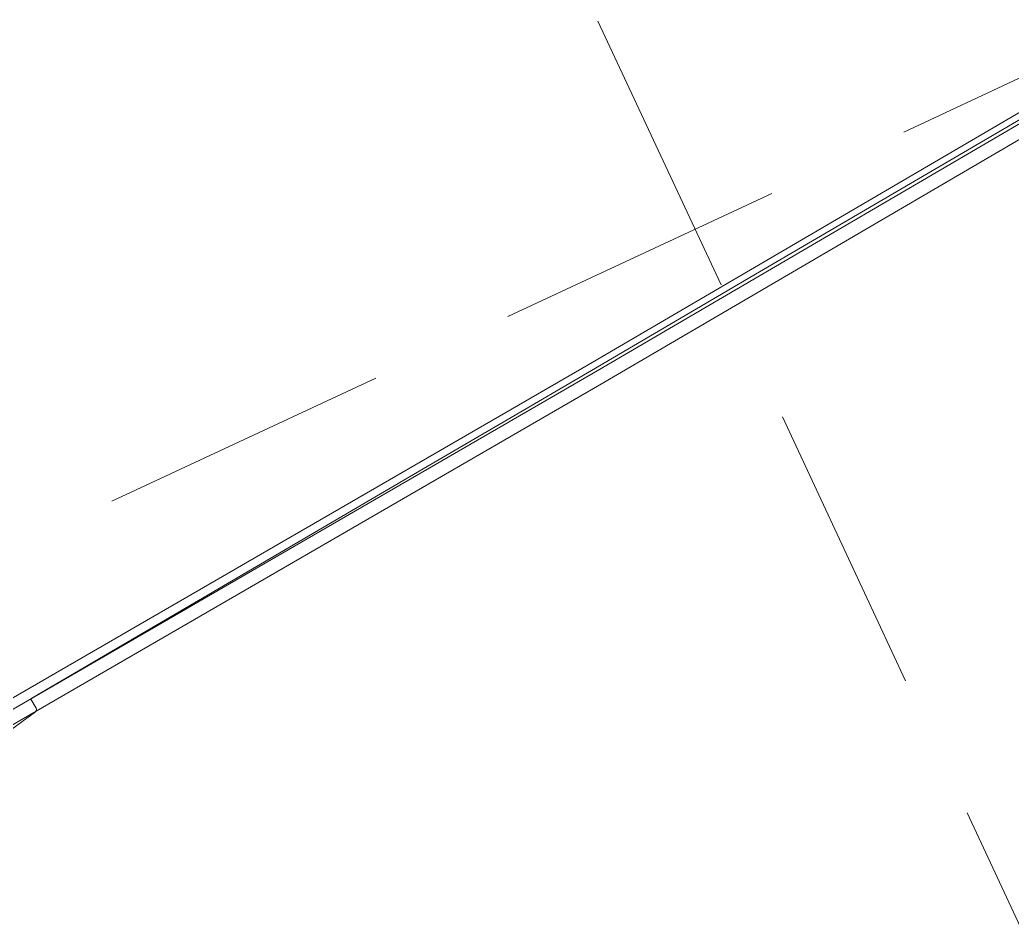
# Model space of a CAD drawing. Extents: x 2498567 to 2501210, y 7092229 to 7094464.
# Drawn here: x 2499621.35 to 2499651.17, y 7093521.77 to 7093548.97 of the extents above; entities that cross this region are included whole.
import ezdxf

# ---------------------------------------------------------------- set-up
doc = ezdxf.new("R2010")
doc.units = 0
doc.header["$MEASUREMENT"] = 0
doc.linetypes.add('DGN Style 5', pattern=[531.948115, 227.977763, -303.970351])
doc.linetypes.add('HIDDEN', pattern=[0.375, 0.25, -0.125])
doc.layers.add('2', color=7, linetype='Continuous', lineweight=0)
doc.layers.add('Level 35', color=254, linetype='Continuous', lineweight=0)
doc.layers.add('GRID', color=254, linetype='HIDDEN')

msp = doc.modelspace()

# ---------------------------------------------------------------- linework, layer by layer
at = {"layer": '2', "color": 7, "linetype": 'Continuous', "lineweight": 0, "flags": 128}
for points in [[(2499503.992, 7093460.795), (2499544.158, 7093484.188), (2499584.957, 7093507.66), (2499638.427, 7093538.612), (2499675.404, 7093560.256), (2499715.747, 7093583.436), (2499756.248, 7093607.063), (2499762.384, 7093610.596), (2499777.002, 7093617.59), (2499803.535, 7093630.062), (2499838.675, 7093646.355), (2499883.942, 7093667.343), (2499926.965, 7093687.258), (2499964.16, 7093704.086), (2500009.569, 7093724.621), (2500060.641, 7093747.344), (2500107.677, 7093768.061), (2500157.164, 7093789.578), (2500211.765, 7093812.871), (2500265.664, 7093835.605), (2500297.413, 7093848.858), (2500308.829, 7093853.352)], [(2499504.143, 7093460.536), (2499544.308, 7093483.928), (2499585.107, 7093507.4), (2499638.578, 7093538.353), (2499675.555, 7093559.996), (2499715.897, 7093583.176), (2499756.398, 7093606.803), (2499762.524, 7093610.33), (2499777.131, 7093617.319), (2499803.662, 7093629.79), (2499838.801, 7093646.083), (2499884.068, 7093667.071), (2499927.09, 7093686.985), (2499964.284, 7093703.813), (2500009.692, 7093724.347), (2500060.762, 7093747.07), (2500107.797, 7093767.786), (2500157.283, 7093789.302), (2500211.882, 7093812.595), (2500265.78, 7093835.328), (2500297.526, 7093848.58), (2500308.939, 7093853.073)], [(2499504.344, 7093460.19), (2499544.509, 7093483.582), (2499585.307, 7093507.054), (2499638.779, 7093538.007), (2499675.755, 7093559.65), (2499716.098, 7093582.83), (2499756.599, 7093606.457), (2499762.71, 7093609.976), (2499777.302, 7093616.958), (2499803.831, 7093629.428), (2499838.969, 7093645.72), (2499884.236, 7093666.708), (2499927.256, 7093686.621), (2499964.448, 7093703.448), (2500009.855, 7093723.982), (2500060.924, 7093746.704), (2500107.958, 7093767.42), (2500157.441, 7093788.935), (2500212.038, 7093812.227), (2500265.935, 7093834.96), (2500297.676, 7093848.209), (2500309.085, 7093852.701)]]:
    msp.add_lwpolyline(points, dxfattribs=at)
at = {"layer": 'GRID', "color": 252, "linetype": 'HIDDEN', "lineweight": 0, "ltscale": 35}
for p, q in [((2498779.545, 7093140.704), (2500759.174, 7094063.762)), ((2499477.873, 7093893.905), (2499999.02, 7092776.232))]:
    msp.add_line(p, q, dxfattribs=at)
at = {"layer": 'Level 35', "color": 35, "linetype": 'DGN Style 5', "lineweight": 0, "flags": 128}
msp.add_lwpolyline([(2499724.372, 7093576.483), (2499733.485, 7093582.88), (2499735.132, 7093584.08), (2499736.734, 7093585.337), (2499738.289, 7093586.651), (2499739.799, 7093588.021), (2499745.771, 7093593.636), (2499746.253, 7093594.092), (2499746.732, 7093594.551), (2499747.207, 7093595.013), (2499747.68, 7093595.478), (2499749.283, 7093597.065), (2499749.491, 7093597.319), (2499749.521, 7093597.491), (2499749.371, 7093597.581), (2499749.042, 7093597.589), (2499747.676, 7093597.481), (2499747.386, 7093597.449), (2499747.099, 7093597.397), (2499746.817, 7093597.326), (2499746.539, 7093597.235), (2499731.477, 7093591.786), (2499731.444, 7093591.779), (2499731.415, 7093591.783), (2499731.39, 7093591.798), (2499731.369, 7093591.825), (2499731.304, 7093591.936), (2499731.293, 7093591.956), (2499731.281, 7093591.976), (2499731.27, 7093591.995), (2499731.259, 7093592.015), (2499731.221, 7093592.079), (2499731.213, 7093592.09), (2499731.203, 7093592.096), (2499731.191, 7093592.096), (2499731.178, 7093592.091), (2499720.448, 7093585.908), (2499718.148, 7093584.584), (2499715.848, 7093583.261), (2499713.547, 7093581.938), (2499711.246, 7093580.617), (2499694.956, 7093571.269), (2499692.711, 7093569.98), (2499690.465, 7093568.691), (2499688.219, 7093567.403), (2499685.974, 7093566.114), (2499678.638, 7093561.905), (2499677.067, 7093561.001), (2499675.498, 7093560.094), (2499673.932, 7093559.183), (2499672.367, 7093558.268), (2499664.799, 7093553.834), (2499663.178, 7093552.883), (2499661.556, 7093551.933), (2499659.934, 7093550.983), (2499658.313, 7093550.033), (2499643.581, 7093541.401), (2499641.054, 7093539.921), (2499638.527, 7093538.44), (2499636, 7093536.959), (2499633.473, 7093535.479), (2499621.712, 7093528.59), (2499621.699, 7093528.579), (2499621.692, 7093528.567), (2499621.692, 7093528.553), (2499621.698, 7093528.538), (2499621.729, 7093528.484), (2499621.736, 7093528.473), (2499621.742, 7093528.461), (2499621.749, 7093528.45), (2499621.756, 7093528.438), (2499621.843, 7093528.289), (2499621.855, 7093528.258), (2499621.856, 7093528.23), (2499621.844, 7093528.204), (2499621.82, 7093528.181), (2499609.839, 7093519.399), (2499609.337, 7093519.004), (2499608.866, 7093518.576), (2499608.427, 7093518.116), (2499608.019, 7093517.623), (2499606.622, 7093515.811), (2499606.428, 7093515.522), (2499606.276, 7093515.215), (2499606.168, 7093514.89), (2499606.102, 7093514.548), (2499605.959, 7093513.4), (2499605.907, 7093513.167), (2499605.812, 7093512.96), (2499605.674, 7093512.779), (2499605.493, 7093512.623), (2499594.654, 7093504.972), (2499594.546, 7093504.891), (2499594.444, 7093504.803), (2499594.348, 7093504.708), (2499594.258, 7093504.607), (2499593.913, 7093504.194), (2499593.893, 7093504.163), (2499593.891, 7093504.143), (2499593.909, 7093504.134), (2499593.946, 7093504.137), (2499594.1, 7093504.164), (2499594.133, 7093504.171), (2499594.165, 7093504.18), (2499594.196, 7093504.191), (2499594.226, 7093504.205), (2499594.347, 7093504.264), (2499594.373, 7093504.277), (2499594.399, 7093504.289), (2499594.425, 7093504.302), (2499594.451, 7093504.314), (2499616.242, 7093514.345), (2499616.804, 7093514.616), (2499617.354, 7093514.907), (2499617.893, 7093515.219), (2499618.421, 7093515.551), (2499620.126, 7093516.667), (2499620.493, 7093516.905), (2499620.861, 7093517.14), (2499621.231, 7093517.372), (2499621.603, 7093517.601), (2499647.828, 7093533.609), (2499648.395, 7093533.942), (2499648.971, 7093534.255), (2499649.558, 7093534.549), (2499650.155, 7093534.823), (2499652.122, 7093535.686), (2499652.54, 7093535.876), (2499652.953, 7093536.078), (2499653.36, 7093536.292), (2499653.761, 7093536.518), (2499684.714, 7093554.487), (2499685.194, 7093554.767), (2499685.672, 7093555.049), (2499686.15, 7093555.332), (2499686.626, 7093555.617), (2499688.181, 7093556.552), (2499688.516, 7093556.749), (2499688.853, 7093556.942), (2499689.194, 7093557.129), (2499689.537, 7093557.311), (2499717.414, 7093571.817), (2499718.146, 7093572.214), (2499718.863, 7093572.636), (2499719.564, 7093573.082), (2499720.25, 7093573.554), (2499722.467, 7093575.135), (2499722.942, 7093575.473), (2499723.418, 7093575.81), (2499723.895, 7093576.147), (2499724.372, 7093576.483)], dxfattribs=at)

doc.saveas('drawing.dxf')
